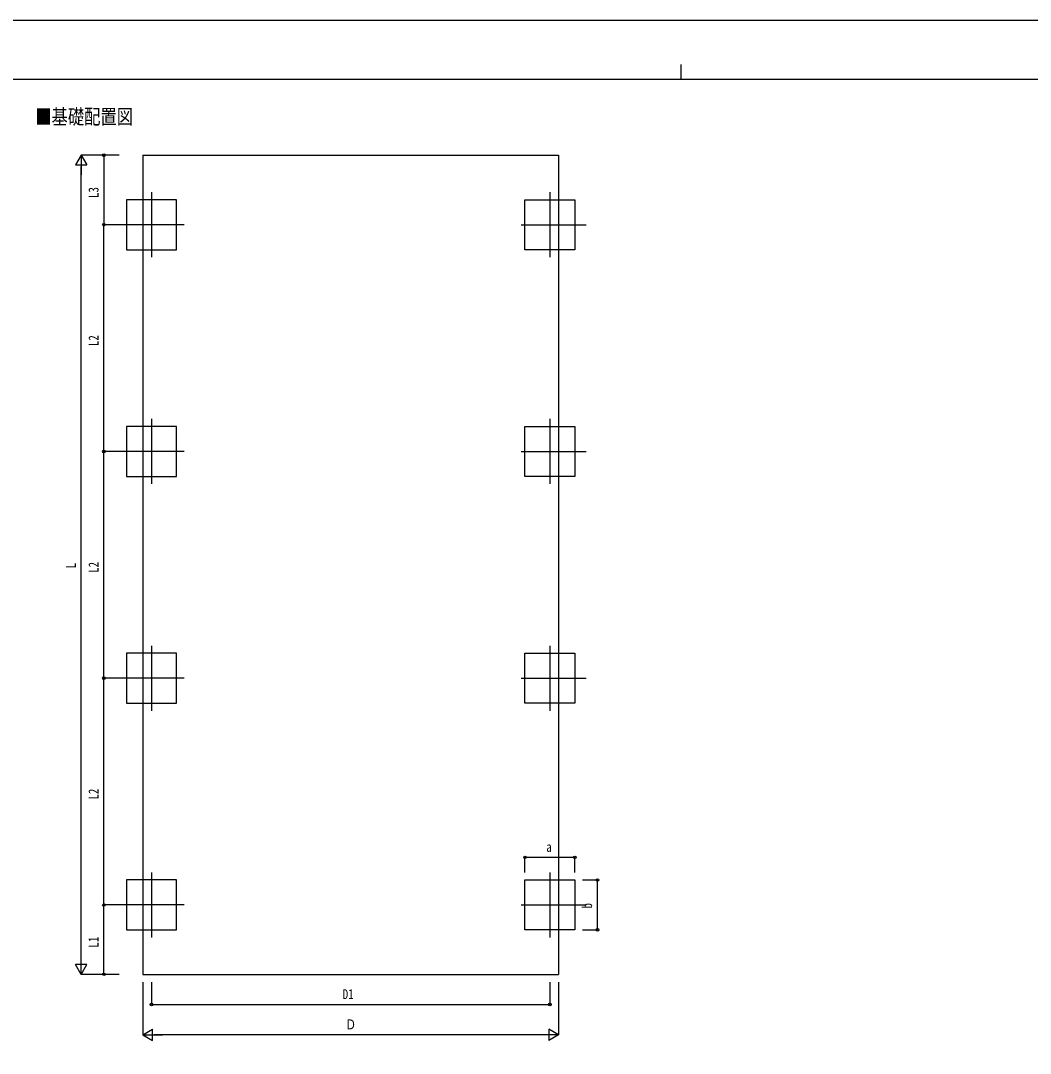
# Model space of a CAD drawing. Units: millimetres, scale not verified. Extents: x -16820 to 16820, y -11880 to 11880.
# Drawn here: x -8757 to 4606, y -1784 to 11880 of the extents above; entities that cross this region are included whole.
import ezdxf
from ezdxf.enums import TextEntityAlignment as Align

# ---------------------------------------------------------------- set-up
doc = ezdxf.new("R2010")
doc.units = ezdxf.units.MM
doc.header["$LTSCALE"] = 60
for name, color, linetype in [('0-2_USER1', 3, 'Continuous'), ('0-4_YKK_12', 2, 'Continuous'), ('0-6_YKK_A1', 4, 'Continuous'), ('0-7_YKK_D', 6, 'Continuous'), ('0-8_YKK_ZWAK', 7, 'Continuous')]:
    doc.layers.add(name, color=color, linetype=linetype)
doc.styles.add('ＭＳ ゴシック', font='')
doc.styles.get('ＭＳ ゴシック').set_extended_font_data('MS Gothic')

msp = doc.modelspace()

# ---------------------------------------------------------------- linework, layer by layer
at = {"layer": '0-4_YKK_12'}
for p, q in [((-7025.37, 9609.69), (-7025.37, 8749.69)), ((-1752.37, 9609.69), (-1752.37, 8749.69)), ((-6595.37, 9179.69), (-7455.37, 9179.69)), ((-2132.37, 9179.69), (-1272.37, 9179.69)), ((-7025.37, 6609.69), (-7025.37, 5749.69)), ((-1752.37, 6609.69), (-1752.37, 5749.69)), ((-6595.37, 6179.69), (-7455.37, 6179.69)), ((-2132.37, 6179.69), (-1272.37, 6179.69)), ((-7025.37, 3609.69), (-7025.37, 2749.69)), ((-1752.37, 3609.69), (-1752.37, 2749.69)), ((-6595.37, 3179.69), (-7455.37, 3179.69)), ((-2132.37, 3179.69), (-1272.37, 3179.69)), ((-7025.37, 609.69), (-7025.37, -250.31)), ((-1752.37, 609.69), (-1752.37, -250.31)), ((-6595.37, 179.69), (-7455.37, 179.69)), ((-2132.37, 179.69), (-1272.37, 179.69))]:
    msp.add_line(p, q, dxfattribs=at)
at = {"layer": '0-6_YKK_A1'}
for p, q in [((-7140.87, 10100.09), (-7140.87, -738.83)), ((-7140.87, -738.83), (-1636.87, -738.83))]:
    msp.add_line(p, q, dxfattribs=at)
msp.add_lwpolyline([(-7140.87, 10100.09), (-1636.87, 10100.09), (-1636.87, -738.83)], dxfattribs=at)
for points in [[(-6695.37, 8849.69), (-6695.37, 9509.69), (-7355.37, 9509.69), (-7355.37, 8849.69)], [(-2082.37, 8849.69), (-2082.37, 9509.69), (-1422.37, 9509.69), (-1422.37, 8849.69)], [(-6695.37, 5849.69), (-6695.37, 6509.69), (-7355.37, 6509.69), (-7355.37, 5849.69)], [(-2082.37, 5849.69), (-2082.37, 6509.69), (-1422.37, 6509.69), (-1422.37, 5849.69)], [(-6695.37, 2849.69), (-6695.37, 3509.69), (-7355.37, 3509.69), (-7355.37, 2849.69)], [(-2082.37, 2849.69), (-2082.37, 3509.69), (-1422.37, 3509.69), (-1422.37, 2849.69)], [(-6695.37, -150.31), (-6695.37, 509.69), (-7355.37, 509.69), (-7355.37, -150.31)], [(-2082.37, -150.31), (-2082.37, 509.69), (-1422.37, 509.69), (-1422.37, -150.31)]]:
    msp.add_lwpolyline(points, close=True, dxfattribs=at)
at = {"layer": '0-7_YKK_D'}
for p, q in [((-7955.37, 10100.09), (-8030.37, 9970.19)), ((-7455.37, 10100.09), (-7956.37, 10100.09)), ((-7955.37, 10100.09), (-7880.37, 9970.19)), ((-7955.37, 10100.09), (-7955.37, 9840.29)), ((-7455.37, 10100.09), (-7656.37, 10100.09)), ((-7655.37, 10100.09), (-7655.37, 9179.69)), ((-8030.37, 9970.19), (-7880.37, 9970.19)), ((-7955.37, -588.83), (-7955.37, 9950.09)), ((-7455.37, 9179.69), (-7656.37, 9179.69)), ((-7456.37, 9179.69), (-7656.37, 9179.69)), ((-7655.37, 6179.69), (-7655.37, 9179.69)), ((-7456.37, 6179.69), (-7656.37, 6179.69)), ((-7456.37, 6179.69), (-7656.37, 6179.69)), ((-7655.37, 3179.69), (-7655.37, 6179.69)), ((-7456.37, 3179.69), (-7656.37, 3179.69)), ((-7456.37, 3179.69), (-7656.37, 3179.69)), ((-7655.37, 179.69), (-7655.37, 3179.69)), ((-2082.37, 609.69), (-2082.37, 810.69)), ((-2082.37, 809.69), (-1422.37, 809.69)), ((-1422.37, 609.69), (-1422.37, 810.69)), ((-1322.37, 509.69), (-1121.37, 509.69)), ((-1122.37, -150.31), (-1122.37, 509.69)), ((-7455.37, 179.69), (-7656.37, 179.69)), ((-7455.37, 179.69), (-7656.37, 179.69)), ((-7655.37, -738.83), (-7655.37, 179.69)), ((-1322.37, -150.31), (-1121.37, -150.31)), ((-7955.37, -738.83), (-7955.37, -479.02)), ((-7955.37, -738.83), (-8030.37, -608.93)), ((-7880.37, -608.93), (-8030.37, -608.93)), ((-7955.37, -738.83), (-7880.37, -608.93)), ((-7455.37, -738.83), (-7956.37, -738.83)), ((-7455.37, -738.83), (-7656.37, -738.83)), ((-7140.87, -842.29), (-7140.87, -1539.83)), ((-7025.37, -842.29), (-7025.37, -1139.83)), ((-1752.37, -842.29), (-1752.37, -1139.83)), ((-1636.87, -842.29), (-1636.87, -1539.83)), ((-7025.37, -1138.83), (-1752.37, -1138.83)), ((-7140.87, -1538.83), (-7010.96, -1463.83)), ((-7010.96, -1613.83), (-7010.96, -1463.83)), ((-1636.87, -1538.83), (-1766.77, -1463.83)), ((-1766.77, -1463.83), (-1766.77, -1613.83)), ((-7140.87, -1538.83), (-7010.96, -1613.83)), ((-7140.87, -1538.83), (-6881.06, -1538.83)), ((-1786.87, -1538.83), (-6990.87, -1538.83)), ((-1636.87, -1538.83), (-1896.68, -1538.83)), ((-1636.87, -1538.83), (-1766.77, -1613.83))]:
    msp.add_line(p, q, dxfattribs=at)
for centre in [(-7655.37, 10100.09), (-7655.37, 9179.69), (-7655.37, 9179.69), (-7655.37, 6179.69), (-7655.37, 6179.69), (-7655.37, 3179.69), (-7655.37, 3179.69), (-2082.37, 809.69), (-1422.37, 809.69), (-1122.37, 509.69), (-7655.37, 179.69), (-7655.37, 179.69), (-1122.37, -150.31), (-7655.37, -738.83), (-7025.37, -1138.83), (-1752.37, -1138.83)]:
    msp.add_circle(centre, 17, dxfattribs=at)
at = {"layer": '0-8_YKK_ZWAK'}
for p, q in [((-19.92, 11300), (-19.92, 11100)), ((15580.08, 11100), (-15619.92, 11100))]:
    msp.add_line(p, q, dxfattribs=at)
msp.add_lwpolyline([(-16820, -11880), (16820, -11880), (16820, 11880), (-16820, 11880)], close=True, dxfattribs=at)

# ---------------------------------------------------------------- texts
at = {"layer": '0-2_USER1', "style": 'ＭＳ ゴシック', "width": 0.8}
msp.add_text('■基礎配置図', height=197.9, dxfattribs=at).set_placement((-8564.83, 10451.49), align=Align.BOTTOM_LEFT)
at = {"layer": '0-7_YKK_D', "style": 'ＭＳ ゴシック', "width": 0.8}
for s, p in [('L3', (-7687.37, 9534.29)), ('L2', (-7687.37, 7574.09)), ('L', (-7987.37, 4632.63)), ('L2', (-7687.37, 4574.09)), ('L2', (-7687.37, 1574.09)), ('b', (-1154.37, 131.69)), ('L1', (-7687.37, -385.17))]:
    msp.add_text(s, height=132, rotation=90, dxfattribs=at).set_placement(p, align=Align.BOTTOM_LEFT)
for s, p in [('a', (-1800.37, 841.69)), ('D1', (-4494.47, -1106.83)), ('Ｄ', (-4460.87, -1506.83))]:
    msp.add_text(s, height=132, dxfattribs=at).set_placement(p, align=Align.BOTTOM_LEFT)

doc.saveas('drawing.dxf')
